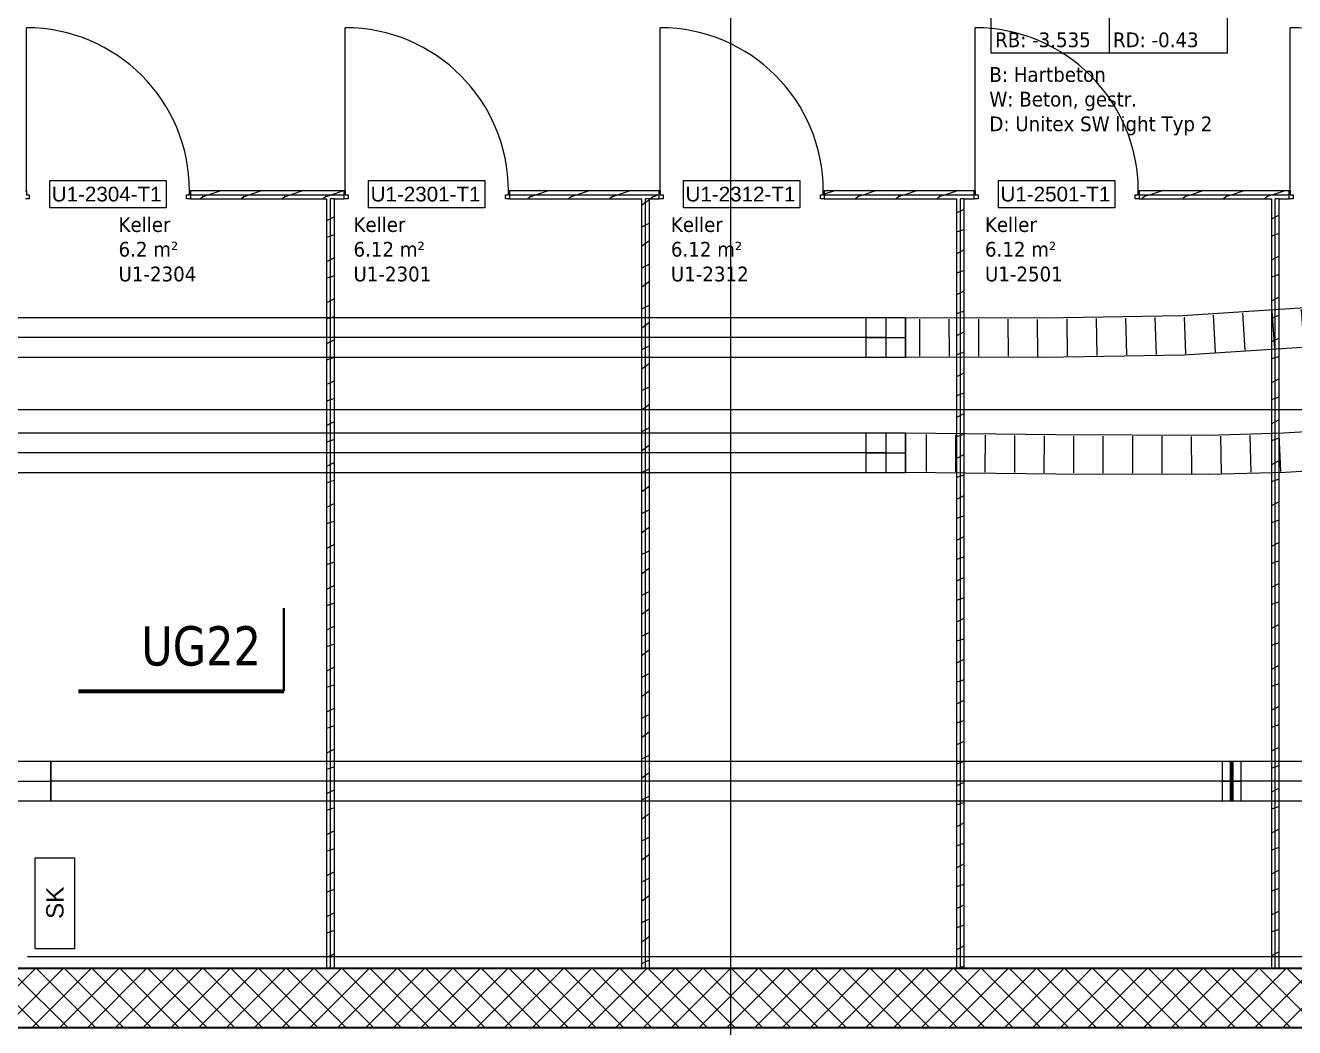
# Model space of a CAD drawing. Extents: x -1907 to 937, y -179 to 966.
# Drawn here: x -187.1 to -57.9, y 218.7 to 320.6 of the extents above; entities that cross this region are included whole.
import ezdxf
from ezdxf.lldxf.tags import DXFTag

# ---------------------------------------------------------------- set-up
doc = ezdxf.new("R2010")
doc.units = 0
doc.layers.get('0').update_dxf_attribs({"lineweight": 13})
for name, color, linetype, lineweight in [('A-AREA-____-IDEN', 7, 'Continuous', 5), ('A-DOOR-____-IDEN', 7, 'Continuous', 5), ('A-DOOR-FRAM-MCUT', 7, 'Continuous', 9), ('A-DOOR-OPNG-OTLN', 7, 'Continuous', 9), ('A-FLOR-____-OVHD', 7, 'Strichpunkt - Fein', 9), ('A-WALL-____-MCUT', 7, 'Continuous', 35), ('A-WALL-____-PATT', 7, 'Continuous', 35), ('A-WALL-FNSH-MCUT', 7, 'Continuous', 35), ('S-GRID-____-OTLN', 7, 'Continuous', 5)]:
    doc.layers.add(name, color=color, linetype=linetype, lineweight=lineweight)
for name, color, linetype, lineweight, true_color in [('EL01_WAN_Röhre Boden', 7, 'Continuous', 13, 0xff6666), ('EL01_WAN_Schlaufkasten', 1, 'Continuous', 13, 0xff0000), ('G-____-____-SYMB', 7, 'Strichpunkt - Weit', 5, 0x008080)]:
    doc.layers.add(name, color=color, linetype=linetype, lineweight=lineweight, true_color=true_color)
doc.styles.get("Standard").update_dxf_attribs({"font": 'arial.ttf'})
tags = doc.linetypes.add('_Rasterlinie_', pattern=[0.375, 0.2, -0.05, 0.075, -0.05]).pattern_tags.tags
tags[10:11] = [DXFTag(74, 4), DXFTag(75, 0), DXFTag(340, '0'), DXFTag(46, 1.0), DXFTag(50, 0.0), DXFTag(44, 0.0), DXFTag(45, 0.0)]
tags[8:9] = [DXFTag(74, 4), DXFTag(75, 0), DXFTag(340, '0'), DXFTag(46, 1.0), DXFTag(50, 0.0), DXFTag(44, 0.0), DXFTag(45, 0.0)]
tags[6:7] = [DXFTag(74, 4), DXFTag(75, 0), DXFTag(340, '0'), DXFTag(46, 1.0), DXFTag(50, 0.0), DXFTag(44, 0.0), DXFTag(45, 0.0)]
tags[4:5] = [DXFTag(74, 4), DXFTag(75, 0), DXFTag(340, '0'), DXFTag(46, 1.0), DXFTag(50, 0.0), DXFTag(44, 0.0), DXFTag(45, 0.0)]
tags = doc.linetypes.add('_Schnittlinie_', pattern=[0.3, 0.15, -0.05, 0.05, -0.05]).pattern_tags.tags
tags[10:11] = [DXFTag(74, 4), DXFTag(75, 0), DXFTag(340, '0'), DXFTag(46, 1.0), DXFTag(50, 0.0), DXFTag(44, 0.0), DXFTag(45, 0.0)]
tags[8:9] = [DXFTag(74, 4), DXFTag(75, 0), DXFTag(340, '0'), DXFTag(46, 1.0), DXFTag(50, 0.0), DXFTag(44, 0.0), DXFTag(45, 0.0)]
tags[6:7] = [DXFTag(74, 4), DXFTag(75, 0), DXFTag(340, '0'), DXFTag(46, 1.0), DXFTag(50, 0.0), DXFTag(44, 0.0), DXFTag(45, 0.0)]
tags[4:5] = [DXFTag(74, 4), DXFTag(75, 0), DXFTag(340, '0'), DXFTag(46, 1.0), DXFTag(50, 0.0), DXFTag(44, 0.0), DXFTag(45, 0.0)]
tags = doc.linetypes.add('ACAD_ISO03W100', pattern=[30, 12, -18]).pattern_tags.tags
tags[6:7] = [DXFTag(74, 4), DXFTag(75, 0), DXFTag(340, '0'), DXFTag(46, 0.0), DXFTag(50, 0.0), DXFTag(44, 0.0), DXFTag(45, 0.0)]
tags[4:5] = [DXFTag(74, 4), DXFTag(75, 0), DXFTag(340, '0'), DXFTag(46, 0.0), DXFTag(50, 0.0), DXFTag(44, 0.0), DXFTag(45, 0.0)]
tags = doc.linetypes.add('Strichpunkt - Fein', pattern=[0.2, 0.1, -0.05, 0, -0.05]).pattern_tags.tags
tags[10:11] = [DXFTag(74, 4), DXFTag(75, 0), DXFTag(340, '0'), DXFTag(46, 1.0), DXFTag(50, 0.0), DXFTag(44, 0.0), DXFTag(45, 0.0)]
tags[8:9] = [DXFTag(74, 4), DXFTag(75, 0), DXFTag(340, '0'), DXFTag(46, 1.0), DXFTag(50, 0.0), DXFTag(44, 0.0), DXFTag(45, 0.0)]
tags[6:7] = [DXFTag(74, 4), DXFTag(75, 0), DXFTag(340, '0'), DXFTag(46, 1.0), DXFTag(50, 0.0), DXFTag(44, 0.0), DXFTag(45, 0.0)]
tags[4:5] = [DXFTag(74, 4), DXFTag(75, 0), DXFTag(340, '0'), DXFTag(46, 1.0), DXFTag(50, 0.0), DXFTag(44, 0.0), DXFTag(45, 0.0)]
tags = doc.linetypes.add('Strichpunkt - Weit', pattern=[0.5, 0.2, -0.15, 0, -0.15]).pattern_tags.tags
tags[10:11] = [DXFTag(74, 4), DXFTag(75, 0), DXFTag(340, '0'), DXFTag(46, 1.0), DXFTag(50, 0.0), DXFTag(44, 0.0), DXFTag(45, 0.0)]
tags[8:9] = [DXFTag(74, 4), DXFTag(75, 0), DXFTag(340, '0'), DXFTag(46, 1.0), DXFTag(50, 0.0), DXFTag(44, 0.0), DXFTag(45, 0.0)]
tags[6:7] = [DXFTag(74, 4), DXFTag(75, 0), DXFTag(340, '0'), DXFTag(46, 1.0), DXFTag(50, 0.0), DXFTag(44, 0.0), DXFTag(45, 0.0)]
tags[4:5] = [DXFTag(74, 4), DXFTag(75, 0), DXFTag(340, '0'), DXFTag(46, 1.0), DXFTag(50, 0.0), DXFTag(44, 0.0), DXFTag(45, 0.0)]
tags = doc.linetypes.add('STRICHPUNKT2', pattern=[12.7, 6.35, -3.175, 0, -3.175]).pattern_tags.tags
tags[10:11] = [DXFTag(74, 4), DXFTag(75, 0), DXFTag(340, '0'), DXFTag(46, 0.0), DXFTag(50, 0.0), DXFTag(44, 0.0), DXFTag(45, 0.0)]
tags[8:9] = [DXFTag(74, 4), DXFTag(75, 0), DXFTag(340, '0'), DXFTag(46, 0.0), DXFTag(50, 0.0), DXFTag(44, 0.0), DXFTag(45, 0.0)]
tags[6:7] = [DXFTag(74, 4), DXFTag(75, 0), DXFTag(340, '0'), DXFTag(46, 0.0), DXFTag(50, 0.0), DXFTag(44, 0.0), DXFTag(45, 0.0)]
tags[4:5] = [DXFTag(74, 4), DXFTag(75, 0), DXFTag(340, '0'), DXFTag(46, 0.0), DXFTag(50, 0.0), DXFTag(44, 0.0), DXFTag(45, 0.0)]

# ---------------------------------------------------------------- blocks, each defined once
blk = doc.blocks.new('Referenz-A0UJ2810XE', base_point=(-1920.13, -159.41))
at = {"layer": 'A-AREA-____-IDEN', "color": 0, "linetype": 'Continuous', "ltscale": 0.13}
for p, q in [((-88.77, 317.82), (-88.77, 323.94)), ((-76.77, 323.94), (-76.77, 317.82)), ((-64.77, 323.94), (-64.77, 317.82)), ((-64.77, 317.82), (-88.77, 317.82))]:
    blk.add_line(p, q, dxfattribs=at)
at = {"layer": 'A-DOOR-____-IDEN', "color": 0, "linetype": 'Continuous', "ltscale": 0.13}
for p, q in [((-184.58, 304.84), (-172.74, 304.84)), ((-184.58, 302.06), (-184.58, 304.84)), ((-172.74, 304.84), (-172.74, 302.06)), ((-152.13, 304.84), (-140.29, 304.84)), ((-152.13, 302.06), (-152.13, 304.84)), ((-140.29, 304.84), (-140.29, 302.06)), ((-120.08, 304.84), (-108.24, 304.84)), ((-120.08, 302.06), (-120.08, 304.84)), ((-108.24, 304.84), (-108.24, 302.06)), ((-88.03, 304.84), (-76.19, 304.84)), ((-88.03, 302.06), (-88.03, 304.84)), ((-76.19, 304.84), (-76.19, 302.06)), ((-172.74, 302.06), (-184.58, 302.06)), ((-140.29, 302.06), (-152.13, 302.06)), ((-108.24, 302.06), (-120.08, 302.06)), ((-76.19, 302.06), (-88.03, 302.06))]:
    blk.add_line(p, q, dxfattribs=at)
at = {"layer": 'A-DOOR-FRAM-MCUT', "color": 0, "linetype": 'Continuous', "ltscale": 0.13}
for p, q in [((-187.06, 303.8), (-186.96, 303.8)), ((-186.96, 303.8), (-186.96, 303.4)), ((-170.36, 303.4), (-170.36, 303.8)), ((-170.36, 303.8), (-170.26, 303.8)), ((-154.61, 303.8), (-154.51, 303.8)), ((-154.51, 303.8), (-154.51, 303.4)), ((-137.91, 303.4), (-137.91, 303.8)), ((-137.91, 303.8), (-137.81, 303.8)), ((-122.56, 303.8), (-122.46, 303.8)), ((-122.46, 303.8), (-122.46, 303.4)), ((-105.86, 303.4), (-105.86, 303.8)), ((-105.86, 303.8), (-105.76, 303.8)), ((-90.51, 303.8), (-90.41, 303.8)), ((-90.41, 303.8), (-90.41, 303.4)), ((-73.81, 303.4), (-73.81, 303.8)), ((-73.81, 303.8), (-73.71, 303.8)), ((-58.46, 303.8), (-58.36, 303.8)), ((-58.36, 303.8), (-58.36, 303.4)), ((-186.66, 303), (-187.06, 303)), ((-186.96, 303.4), (-186.66, 303.4)), ((-186.66, 303.4), (-186.66, 303)), ((-170.66, 303.4), (-170.36, 303.4)), ((-170.66, 303), (-170.66, 303.4)), ((-170.26, 303), (-170.66, 303)), ((-154.21, 303), (-154.61, 303)), ((-154.51, 303.4), (-154.21, 303.4)), ((-154.21, 303.4), (-154.21, 303)), ((-138.21, 303.4), (-137.91, 303.4)), ((-138.21, 303), (-138.21, 303.4)), ((-137.81, 303), (-138.21, 303)), ((-122.16, 303), (-122.56, 303)), ((-122.46, 303.4), (-122.16, 303.4)), ((-122.16, 303.4), (-122.16, 303)), ((-106.16, 303.4), (-105.86, 303.4)), ((-106.16, 303), (-106.16, 303.4)), ((-105.76, 303), (-106.16, 303)), ((-90.11, 303), (-90.51, 303)), ((-90.41, 303.4), (-90.11, 303.4)), ((-90.11, 303.4), (-90.11, 303)), ((-74.11, 303.4), (-73.81, 303.4)), ((-74.11, 303), (-74.11, 303.4)), ((-73.71, 303), (-74.11, 303)), ((-58.06, 303), (-58.46, 303)), ((-58.36, 303.4), (-58.06, 303.4)), ((-58.06, 303.4), (-58.06, 303))]:
    blk.add_line(p, q, dxfattribs=at)
at = {"layer": 'A-DOOR-OPNG-OTLN', "color": 0, "linetype": 'Continuous', "ltscale": 0.13}
for p, q in [((-186.96, 303.8), (-186.96, 320.4)), ((-154.51, 303.8), (-154.51, 320.4)), ((-122.46, 303.8), (-122.46, 320.4)), ((-90.41, 303.8), (-90.41, 320.4)), ((-58.36, 303.8), (-58.36, 320.4))]:
    blk.add_line(p, q, dxfattribs=at)
for centre in [(-186.96, 303.8), (-154.51, 303.8), (-122.46, 303.8), (-90.41, 303.8), (-58.36, 303.8)]:
    blk.add_ellipse(centre, major_axis=(16.6, 0), ratio=1, start_param=0, end_param=1.570796, dxfattribs=at)
at = {"layer": 'A-FLOR-____-OVHD', "color": 0, "linetype": 'Strichpunkt - Fein', "ltscale": 0.13}
for p, q in [((30.44, 225.85), (-186.86, 225.85)), ((-33.56, 224.65), (-797.46, 224.65))]:
    blk.add_line(p, q, dxfattribs=at)
at = {"layer": 'A-WALL-____-MCUT', "color": 0, "linetype": 'Continuous', "lineweight": 9, "ltscale": 0.13}
for p, q in [((-170.26, 303.4), (-154.61, 303.4)), ((-156.01, 224.65), (-156.01, 303)), ((-155.61, 303), (-156.01, 303)), ((-137.81, 303.4), (-122.56, 303.4)), ((-123.96, 224.65), (-123.96, 303)), ((-123.56, 303), (-123.96, 303)), ((-105.76, 303.4), (-90.51, 303.4)), ((-91.91, 224.65), (-91.91, 303)), ((-91.51, 303), (-91.91, 303)), ((-73.71, 303.4), (-58.46, 303.4)), ((-59.86, 224.65), (-59.86, 303)), ((-59.46, 303), (-59.86, 303))]:
    blk.add_line(p, q, dxfattribs=at)
at = {"layer": 'A-WALL-____-MCUT', "color": 0, "linetype": 'Continuous', "ltscale": 0.35}
for p, q in [((-91.91, 224.65), (-188.06, 224.65)), ((68.34, 224.65), (-91.91, 224.65)), ((-307.66, 218.65), (68.34, 218.65))]:
    blk.add_line(p, q, dxfattribs=at)
at = {"layer": 'A-WALL-____-PATT', "color": 0, "linetype": 'Continuous', "lineweight": 9, "ltscale": 0.13}
for p, q in [((-167.18, 303.8), (-168.38, 303.4)), ((-163.02, 303.8), (-164.22, 303.4)), ((-158.85, 303.8), (-160.05, 303.4)), ((-154.69, 303.8), (-155.89, 303.4)), ((-133.86, 303.8), (-135.06, 303.4)), ((-129.7, 303.8), (-130.9, 303.4)), ((-125.53, 303.8), (-126.73, 303.4)), ((-104.71, 303.8), (-105.76, 303.45)), ((-100.54, 303.8), (-101.74, 303.4)), ((-96.38, 303.8), (-97.58, 303.4)), ((-92.22, 303.8), (-93.42, 303.4)), ((-71.39, 303.8), (-72.59, 303.4)), ((-67.23, 303.8), (-68.43, 303.4)), ((-63.06, 303.8), (-64.26, 303.4)), ((-58.9, 303.8), (-60.1, 303.4)), ((-168.97, 303.21), (-169.24, 303)), ((-168.38, 303.4), (-168.97, 303.2)), ((-164.8, 303.21), (-165.08, 303)), ((-164.22, 303.4), (-164.8, 303.2)), ((-160.64, 303.21), (-160.91, 303)), ((-160.05, 303.4), (-160.64, 303.2)), ((-156.47, 303.21), (-156.75, 303)), ((-155.89, 303.4), (-156.47, 303.2)), ((-135.64, 303.21), (-135.92, 303)), ((-135.06, 303.4), (-135.65, 303.2)), ((-131.48, 303.21), (-131.76, 303)), ((-130.9, 303.4), (-131.48, 303.2)), ((-127.31, 303.21), (-127.59, 303)), ((-126.73, 303.4), (-127.32, 303.2)), ((-123.96, 302.6), (-124.36, 302.3)), ((-123.56, 302.9), (-123.96, 302.6)), ((-123.15, 303.21), (-123.43, 303)), ((-122.57, 303.4), (-123.15, 303.2)), ((-122.56, 303.4), (-122.57, 303.4)), ((-102.32, 303.21), (-102.6, 303)), ((-101.74, 303.4), (-102.33, 303.21)), ((-98.16, 303.21), (-98.44, 303)), ((-97.58, 303.4), (-98.16, 303.21)), ((-93.99, 303.21), (-94.27, 303)), ((-93.42, 303.4), (-94, 303.21)), ((-73.16, 303.21), (-73.45, 303)), ((-72.59, 303.4), (-73.17, 303.21)), ((-69, 303.21), (-69.28, 303)), ((-68.43, 303.4), (-69.01, 303.21)), ((-64.83, 303.21), (-65.12, 303)), ((-64.26, 303.4), (-64.84, 303.21)), ((-60.67, 303.21), (-60.95, 303)), ((-60.1, 303.4), (-60.68, 303.21)), ((-155.61, 301.14), (-156.01, 300.94)), ((-91.91, 301.75), (-92.31, 301.55)), ((-91.51, 301.95), (-91.91, 301.75)), ((-59.86, 301.12), (-60.26, 300.92)), ((-59.46, 301.32), (-59.86, 301.12)), ((-156.01, 300.94), (-156.41, 300.74)), ((-123.96, 300.3), (-124.36, 300.1)), ((-123.56, 300.5), (-123.96, 300.3)), ((-91.91, 299.74), (-92.31, 299.6)), ((-91.51, 299.87), (-91.91, 299.74)), ((-156.01, 299.19), (-156.41, 299.06)), ((-155.61, 299.33), (-156.01, 299.19)), ((-123.96, 298.43), (-124.36, 298.13)), ((-123.56, 298.73), (-123.96, 298.43)), ((-59.86, 299.31), (-60.26, 299.18)), ((-59.46, 299.45), (-59.86, 299.31)), ((-91.91, 297.59), (-92.31, 297.39)), ((-91.51, 297.79), (-91.91, 297.59)), ((-59.46, 297.15), (-59.86, 296.95)), ((-156.01, 296.77), (-156.41, 296.57)), ((-155.61, 296.97), (-156.01, 296.77)), ((-123.96, 296.14), (-124.36, 295.94)), ((-123.56, 296.34), (-123.96, 296.14)), ((-59.86, 296.95), (-60.26, 296.75)), ((-156.01, 295.03), (-156.41, 294.9)), ((-155.61, 295.16), (-156.01, 295.03)), ((-123.56, 294.57), (-123.96, 294.27)), ((-91.91, 295.57), (-92.31, 295.44)), ((-91.51, 295.71), (-91.91, 295.57)), ((-59.86, 295.15), (-60.26, 295.02)), ((-59.46, 295.28), (-59.86, 295.15)), ((-123.96, 294.27), (-124.36, 293.97)), ((-91.91, 293.42), (-92.31, 293.22)), ((-91.51, 293.62), (-91.91, 293.42)), ((-156.01, 292.61), (-156.41, 292.41)), ((-155.61, 292.81), (-156.01, 292.61)), ((-123.96, 291.97), (-124.36, 291.77)), ((-123.56, 292.17), (-123.96, 291.97)), ((-59.86, 292.79), (-60.26, 292.59)), ((-59.46, 292.99), (-59.86, 292.79)), ((-156.01, 290.86), (-156.41, 290.73)), ((-155.61, 291), (-156.01, 290.86)), ((-91.91, 291.41), (-92.31, 291.27)), ((-91.51, 291.54), (-91.91, 291.41)), ((-59.86, 290.98), (-60.26, 290.85)), ((-59.46, 291.12), (-59.86, 290.98)), ((-123.96, 290.1), (-124.36, 289.8)), ((-123.56, 290.4), (-123.96, 290.1)), ((-91.51, 289.46), (-91.91, 289.26)), ((-156.01, 288.44), (-156.41, 288.24)), ((-155.61, 288.64), (-156.01, 288.44)), ((-91.91, 289.26), (-92.31, 289.06)), ((-59.86, 288.62), (-60.26, 288.42)), ((-59.46, 288.82), (-59.86, 288.62)), ((-155.61, 286.83), (-156.01, 286.7)), ((-123.96, 287.81), (-124.36, 287.61)), ((-123.56, 288.01), (-123.96, 287.81)), ((-91.91, 287.24), (-92.31, 287.11)), ((-91.51, 287.38), (-91.91, 287.24)), ((-59.86, 286.82), (-60.26, 286.69)), ((-59.46, 286.95), (-59.86, 286.82)), ((-156.01, 286.7), (-156.41, 286.57)), ((-123.96, 285.94), (-124.36, 285.64)), ((-123.56, 286.24), (-123.96, 285.94)), ((-156.01, 284.28), (-156.41, 284.08)), ((-155.61, 284.48), (-156.01, 284.28)), ((-91.91, 285.09), (-92.31, 284.89)), ((-91.51, 285.29), (-91.91, 285.09)), ((-59.86, 284.46), (-60.26, 284.26)), ((-59.46, 284.66), (-59.86, 284.46)), ((-123.96, 283.64), (-124.36, 283.44)), ((-123.56, 283.84), (-123.96, 283.64)), ((-91.91, 283.08), (-92.31, 282.94)), ((-91.51, 283.21), (-91.91, 283.08)), ((-156.01, 282.53), (-156.41, 282.4)), ((-155.61, 282.67), (-156.01, 282.53)), ((-123.96, 281.77), (-124.36, 281.47)), ((-123.56, 282.07), (-123.96, 281.77)), ((-59.86, 282.66), (-60.26, 282.52)), ((-59.46, 282.79), (-59.86, 282.66)), ((-155.61, 280.31), (-156.01, 280.11)), ((-91.91, 280.93), (-92.31, 280.73)), ((-91.51, 281.13), (-91.91, 280.93)), ((-59.86, 280.29), (-60.26, 280.09)), ((-59.46, 280.49), (-59.86, 280.29)), ((-156.01, 280.11), (-156.41, 279.91)), ((-123.96, 279.48), (-124.36, 279.28)), ((-123.56, 279.68), (-123.96, 279.48)), ((-91.51, 279.05), (-91.91, 278.91)), ((-156.01, 278.37), (-156.41, 278.24)), ((-155.61, 278.5), (-156.01, 278.37)), ((-123.56, 277.91), (-123.96, 277.61)), ((-91.91, 278.91), (-92.31, 278.78)), ((-59.86, 278.49), (-60.26, 278.36)), ((-59.46, 278.62), (-59.86, 278.49)), ((-123.96, 277.61), (-124.36, 277.31)), ((-91.91, 276.76), (-92.31, 276.56)), ((-91.51, 276.96), (-91.91, 276.76)), ((-156.01, 275.95), (-156.41, 275.75)), ((-155.61, 276.15), (-156.01, 275.95)), ((-123.96, 275.31), (-124.36, 275.11)), ((-123.56, 275.51), (-123.96, 275.31)), ((-59.86, 276.13), (-60.26, 275.93)), ((-59.46, 276.33), (-59.86, 276.13)), ((-156.01, 274.21), (-156.41, 274.07)), ((-155.61, 274.34), (-156.01, 274.21)), ((-91.91, 274.75), (-92.31, 274.62)), ((-91.51, 274.88), (-91.91, 274.75)), ((-59.86, 274.33), (-60.26, 274.19)), ((-59.46, 274.46), (-59.86, 274.33)), ((-123.96, 273.44), (-124.36, 273.14)), ((-123.56, 273.74), (-123.96, 273.44)), ((-91.91, 272.6), (-92.31, 272.4)), ((-91.51, 272.8), (-91.91, 272.6)), ((-156.01, 271.78), (-156.41, 271.58)), ((-155.61, 271.98), (-156.01, 271.78)), ((-123.56, 271.35), (-123.96, 271.15)), ((-59.86, 271.96), (-60.26, 271.76)), ((-59.46, 272.16), (-59.86, 271.96)), ((-156.01, 270.04), (-156.41, 269.91)), ((-155.61, 270.17), (-156.01, 270.04)), ((-123.96, 271.15), (-124.36, 270.95)), ((-91.91, 270.58), (-92.31, 270.45)), ((-91.51, 270.72), (-91.91, 270.58)), ((-59.86, 270.16), (-60.26, 270.03)), ((-59.46, 270.29), (-59.86, 270.16)), ((-123.96, 269.28), (-124.36, 268.98)), ((-123.56, 269.58), (-123.96, 269.28)), ((-156.01, 267.62), (-156.41, 267.42)), ((-155.61, 267.82), (-156.01, 267.62)), ((-91.91, 268.43), (-92.31, 268.23)), ((-91.51, 268.63), (-91.91, 268.43)), ((-59.86, 267.8), (-60.26, 267.6)), ((-59.46, 268), (-59.86, 267.8)), ((-123.96, 266.98), (-124.36, 266.78)), ((-123.56, 267.18), (-123.96, 266.98)), ((-91.91, 266.42), (-92.31, 266.29)), ((-91.51, 266.55), (-91.91, 266.42)), ((-59.46, 266.13), (-59.86, 266)), ((-156.01, 265.88), (-156.41, 265.74)), ((-155.61, 266.01), (-156.01, 265.88)), ((-123.96, 265.11), (-124.36, 264.81)), ((-123.56, 265.41), (-123.96, 265.11)), ((-59.86, 266), (-60.26, 265.86)), ((-155.61, 263.65), (-156.01, 263.45)), ((-91.91, 264.27), (-92.31, 264.07)), ((-91.51, 264.47), (-91.91, 264.27)), ((-59.86, 263.63), (-60.26, 263.43)), ((-59.46, 263.83), (-59.86, 263.63)), ((-156.01, 263.45), (-156.41, 263.25)), ((-123.96, 262.82), (-124.36, 262.62)), ((-123.56, 263.02), (-123.96, 262.82)), ((-91.91, 262.25), (-92.31, 262.12)), ((-91.51, 262.39), (-91.91, 262.25)), ((-156.01, 261.71), (-156.41, 261.58)), ((-155.61, 261.84), (-156.01, 261.71)), ((-123.96, 260.95), (-124.36, 260.65)), ((-123.56, 261.25), (-123.96, 260.95)), ((-59.86, 261.83), (-60.26, 261.7)), ((-59.46, 261.96), (-59.86, 261.83)), ((-91.91, 260.1), (-92.31, 259.9)), ((-91.51, 260.3), (-91.91, 260.1)), ((-59.46, 259.67), (-59.86, 259.47)), ((-156.01, 259.29), (-156.41, 259.09)), ((-155.61, 259.49), (-156.01, 259.29)), ((-123.96, 258.65), (-124.36, 258.45)), ((-123.56, 258.85), (-123.96, 258.65)), ((-59.86, 259.47), (-60.26, 259.27)), ((-156.01, 257.55), (-156.41, 257.41)), ((-155.61, 257.68), (-156.01, 257.55)), ((-123.56, 257.08), (-123.96, 256.78)), ((-91.91, 258.09), (-92.31, 257.96)), ((-91.51, 258.22), (-91.91, 258.09)), ((-59.86, 257.67), (-60.26, 257.53)), ((-59.46, 257.8), (-59.86, 257.67)), ((-123.96, 256.78), (-124.36, 256.48)), ((-91.91, 255.94), (-92.31, 255.74)), ((-91.51, 256.14), (-91.91, 255.94)), ((-156.01, 255.12), (-156.41, 254.92)), ((-155.61, 255.32), (-156.01, 255.12)), ((-123.96, 254.49), (-124.36, 254.29)), ((-123.56, 254.69), (-123.96, 254.49)), ((-59.86, 255.3), (-60.26, 255.1)), ((-59.46, 255.5), (-59.86, 255.3)), ((-156.01, 253.38), (-156.41, 253.25)), ((-155.61, 253.51), (-156.01, 253.38)), ((-91.91, 253.92), (-92.31, 253.79)), ((-91.51, 254.06), (-91.91, 253.92)), ((-59.86, 253.5), (-60.26, 253.37)), ((-59.46, 253.64), (-59.86, 253.5)), ((-123.96, 252.62), (-124.36, 252.32)), ((-123.56, 252.92), (-123.96, 252.62)), ((-91.51, 251.97), (-91.91, 251.77)), ((-156.01, 250.96), (-156.41, 250.76)), ((-155.61, 251.16), (-156.01, 250.96)), ((-91.91, 251.77), (-92.31, 251.57)), ((-59.86, 251.14), (-60.26, 250.94)), ((-59.46, 251.34), (-59.86, 251.14)), ((-155.61, 249.35), (-156.01, 249.22)), ((-123.96, 250.32), (-124.36, 250.12)), ((-123.56, 250.52), (-123.96, 250.32)), ((-91.91, 249.76), (-92.31, 249.63)), ((-91.51, 249.89), (-91.91, 249.76)), ((-59.86, 249.34), (-60.26, 249.2)), ((-59.46, 249.47), (-59.86, 249.34)), ((-156.01, 249.22), (-156.41, 249.08)), ((-123.96, 248.45), (-124.36, 248.15)), ((-123.56, 248.75), (-123.96, 248.45)), ((-156.01, 246.79), (-156.41, 246.59)), ((-155.61, 246.99), (-156.01, 246.79)), ((-91.91, 247.61), (-92.31, 247.41)), ((-91.51, 247.81), (-91.91, 247.61)), ((-59.86, 246.97), (-60.26, 246.77)), ((-59.46, 247.17), (-59.86, 246.97)), ((-123.96, 246.16), (-124.36, 245.96)), ((-123.56, 246.36), (-123.96, 246.16)), ((-91.91, 245.6), (-92.31, 245.46)), ((-91.51, 245.73), (-91.91, 245.6)), ((-156.01, 245.05), (-156.41, 244.92)), ((-155.61, 245.19), (-156.01, 245.05)), ((-123.96, 244.29), (-124.36, 243.99)), ((-123.56, 244.59), (-123.96, 244.29)), ((-59.86, 245.17), (-60.26, 245.04)), ((-59.46, 245.31), (-59.86, 245.17)), ((-91.91, 243.44), (-92.31, 243.24)), ((-91.51, 243.64), (-91.91, 243.44)), ((-59.46, 243.01), (-59.86, 242.81)), ((-156.01, 242.63), (-156.41, 242.43)), ((-155.61, 242.83), (-156.01, 242.63)), ((-123.96, 241.99), (-124.36, 241.79)), ((-123.56, 242.19), (-123.96, 241.99)), ((-91.51, 241.56), (-91.91, 241.43)), ((-59.86, 242.81), (-60.26, 242.61)), ((-156.01, 240.89), (-156.41, 240.75)), ((-155.61, 241.02), (-156.01, 240.89)), ((-123.56, 240.42), (-123.96, 240.12)), ((-91.91, 241.43), (-92.31, 241.3)), ((-59.86, 241.01), (-60.26, 240.87)), ((-59.46, 241.14), (-59.86, 241.01)), ((-123.96, 240.12), (-124.36, 239.82)), ((-91.91, 239.28), (-92.31, 239.08)), ((-91.51, 239.48), (-91.91, 239.28)), ((-156.01, 238.46), (-156.41, 238.26)), ((-155.61, 238.66), (-156.01, 238.46)), ((-123.96, 237.83), (-124.36, 237.63)), ((-123.56, 238.03), (-123.96, 237.83)), ((-59.86, 238.64), (-60.26, 238.44)), ((-59.46, 238.84), (-59.86, 238.64)), ((-156.01, 236.72), (-156.41, 236.59)), ((-155.61, 236.86), (-156.01, 236.72)), ((-91.91, 237.27), (-92.31, 237.13)), ((-91.51, 237.4), (-91.91, 237.27)), ((-59.86, 236.84), (-60.26, 236.71)), ((-59.46, 236.98), (-59.86, 236.84)), ((-123.96, 235.96), (-124.36, 235.66)), ((-123.56, 236.26), (-123.96, 235.96)), ((-91.91, 235.11), (-92.31, 234.91)), ((-91.51, 235.31), (-91.91, 235.11)), ((-156.01, 234.3), (-156.41, 234.1)), ((-155.61, 234.5), (-156.01, 234.3)), ((-123.56, 233.86), (-123.96, 233.66)), ((-59.86, 234.48), (-60.26, 234.28)), ((-59.46, 234.68), (-59.86, 234.48)), ((-156.01, 232.56), (-156.41, 232.42)), ((-155.61, 232.69), (-156.01, 232.56)), ((-123.96, 233.66), (-124.36, 233.46)), ((-91.91, 233.1), (-92.31, 232.97)), ((-91.51, 233.23), (-91.91, 233.1)), ((-59.86, 232.68), (-60.26, 232.55)), ((-59.46, 232.81), (-59.86, 232.68)), ((-123.96, 231.79), (-124.36, 231.49)), ((-123.56, 232.09), (-123.96, 231.79)), ((-156.01, 230.13), (-156.41, 229.93)), ((-155.61, 230.33), (-156.01, 230.13)), ((-91.91, 230.95), (-92.31, 230.75)), ((-91.51, 231.15), (-91.91, 230.95)), ((-59.86, 230.31), (-60.26, 230.11)), ((-59.46, 230.51), (-59.86, 230.31)), ((-123.96, 229.5), (-124.36, 229.3)), ((-123.56, 229.7), (-123.96, 229.5)), ((-91.91, 228.94), (-92.31, 228.8)), ((-91.51, 229.07), (-91.91, 228.94)), ((-59.46, 228.65), (-59.86, 228.51)), ((-156.01, 228.39), (-156.41, 228.26)), ((-155.61, 228.53), (-156.01, 228.39)), ((-123.96, 227.63), (-124.36, 227.33)), ((-123.56, 227.93), (-123.96, 227.63)), ((-59.86, 228.51), (-60.26, 228.38)), ((-155.61, 226.17), (-156.01, 225.97)), ((-91.91, 226.78), (-92.31, 226.58)), ((-91.51, 226.98), (-91.91, 226.78)), ((-59.86, 226.15), (-60.26, 225.95)), ((-59.46, 226.35), (-59.86, 226.15)), ((-156.01, 225.97), (-156.41, 225.77)), ((-123.96, 225.33), (-124.36, 225.13)), ((-123.56, 225.53), (-123.96, 225.33)), ((-91.91, 224.77), (-92.28, 224.65)), ((-91.51, 224.91), (-91.91, 224.77)), ((-188.06, 222.62), (-186.03, 224.65)), ((-188.06, 219.79), (-183.2, 224.65)), ((-182.75, 218.65), (-188.06, 223.96)), ((-186.38, 218.65), (-180.38, 224.65)), ((-179.92, 218.65), (-185.92, 224.65)), ((-183.55, 218.65), (-177.55, 224.65)), ((-177.09, 218.65), (-183.09, 224.65)), ((-180.72, 218.65), (-174.72, 224.65)), ((-174.26, 218.65), (-180.26, 224.65)), ((-177.89, 218.65), (-171.89, 224.65)), ((-171.43, 218.65), (-177.43, 224.65)), ((-175.06, 218.65), (-169.06, 224.65)), ((-168.61, 218.65), (-174.61, 224.65)), ((-172.23, 218.65), (-166.23, 224.65)), ((-165.78, 218.65), (-171.78, 224.65)), ((-169.41, 218.65), (-163.41, 224.65)), ((-162.95, 218.65), (-168.95, 224.65)), ((-166.58, 218.65), (-160.58, 224.65)), ((-160.12, 218.65), (-166.12, 224.65)), ((-163.75, 218.65), (-157.75, 224.65)), ((-157.29, 218.65), (-163.29, 224.65)), ((-160.92, 218.65), (-154.92, 224.65)), ((-154.46, 218.65), (-160.46, 224.65)), ((-158.09, 218.65), (-152.09, 224.65)), ((-151.64, 218.65), (-157.64, 224.65)), ((-155.26, 218.65), (-149.26, 224.65)), ((-148.81, 218.65), (-154.81, 224.65)), ((-152.43, 218.65), (-146.43, 224.65)), ((-145.98, 218.65), (-151.98, 224.65)), ((-149.61, 218.65), (-143.61, 224.65)), ((-143.15, 218.65), (-149.15, 224.65)), ((-146.78, 218.65), (-140.78, 224.65)), ((-140.32, 218.65), (-146.32, 224.65)), ((-143.95, 218.65), (-137.95, 224.65)), ((-137.49, 218.65), (-143.49, 224.65)), ((-141.12, 218.65), (-135.12, 224.65)), ((-134.66, 218.65), (-140.66, 224.65)), ((-138.29, 218.65), (-132.29, 224.65)), ((-131.84, 218.65), (-137.84, 224.65)), ((-135.46, 218.65), (-129.46, 224.65)), ((-129.01, 218.65), (-135.01, 224.65)), ((-132.64, 218.65), (-126.64, 224.65)), ((-126.18, 218.65), (-132.18, 224.65)), ((-129.81, 218.65), (-123.81, 224.65)), ((-123.35, 218.65), (-129.35, 224.65)), ((-126.98, 218.65), (-120.98, 224.65)), ((-120.52, 218.65), (-126.52, 224.65)), ((-124.15, 218.65), (-118.15, 224.65)), ((-117.69, 218.65), (-123.69, 224.65)), ((-121.32, 218.65), (-115.32, 224.65)), ((-114.87, 218.65), (-120.87, 224.65)), ((-118.49, 218.65), (-112.49, 224.65)), ((-112.04, 218.65), (-118.04, 224.65)), ((-115.67, 218.65), (-109.67, 224.65)), ((-109.21, 218.65), (-115.21, 224.65)), ((-112.84, 218.65), (-106.84, 224.65)), ((-106.38, 218.65), (-112.38, 224.65)), ((-110.01, 218.65), (-104.01, 224.65)), ((-103.55, 218.65), (-109.55, 224.65)), ((-107.18, 218.65), (-101.18, 224.65)), ((-100.72, 218.65), (-106.72, 224.65)), ((-104.35, 218.65), (-98.35, 224.65)), ((-97.9, 218.65), (-103.9, 224.65)), ((-101.52, 218.65), (-95.52, 224.65)), ((-95.07, 218.65), (-101.07, 224.65)), ((-98.69, 218.65), (-92.69, 224.65)), ((-92.24, 218.65), (-98.24, 224.65)), ((-95.87, 218.65), (-89.87, 224.65)), ((-89.41, 218.65), (-95.41, 224.65)), ((-93.04, 218.65), (-87.04, 224.65)), ((-86.58, 218.65), (-92.58, 224.65)), ((-90.21, 218.65), (-84.21, 224.65)), ((-83.75, 218.65), (-89.75, 224.65)), ((-87.38, 218.65), (-81.38, 224.65)), ((-80.92, 218.65), (-86.92, 224.65)), ((-84.55, 218.65), (-78.55, 224.65)), ((-78.1, 218.65), (-84.1, 224.65)), ((-81.72, 218.65), (-75.72, 224.65)), ((-75.27, 218.65), (-81.27, 224.65)), ((-78.9, 218.65), (-72.9, 224.65)), ((-72.44, 218.65), (-78.44, 224.65)), ((-76.07, 218.65), (-70.07, 224.65)), ((-69.61, 218.65), (-75.61, 224.65)), ((-73.24, 218.65), (-67.24, 224.65)), ((-66.78, 218.65), (-72.78, 224.65)), ((-70.41, 218.65), (-64.41, 224.65)), ((-63.95, 218.65), (-69.95, 224.65)), ((-67.58, 218.65), (-61.58, 224.65)), ((-61.13, 218.65), (-67.13, 224.65)), ((-64.75, 218.65), (-58.75, 224.65)), ((-58.3, 218.65), (-64.3, 224.65)), ((-61.93, 218.65), (-55.93, 224.65)), ((-55.47, 218.65), (-61.47, 224.65)), ((-59.1, 218.65), (-53.1, 224.65)), ((-52.64, 218.65), (-58.64, 224.65)), ((-185.58, 218.65), (-188.06, 221.14))]:
    blk.add_line(p, q, dxfattribs=at)
at = {"layer": 'A-WALL-FNSH-MCUT', "color": 0, "linetype": 'Continuous', "lineweight": 9, "ltscale": 0.13}
for p, q in [((-154.61, 303.8), (-170.26, 303.8)), ((-170.26, 303.8), (-170.26, 303)), ((-154.61, 303), (-154.61, 303.8)), ((-122.56, 303.8), (-137.81, 303.8)), ((-137.81, 303.8), (-137.81, 303)), ((-122.56, 303), (-122.56, 303.8)), ((-90.51, 303.8), (-105.76, 303.8)), ((-105.76, 303.8), (-105.76, 303)), ((-90.51, 303), (-90.51, 303.8)), ((-58.46, 303.8), (-73.71, 303.8)), ((-73.71, 303.8), (-73.71, 303)), ((-58.46, 303), (-58.46, 303.8)), ((-170.26, 303), (-156.41, 303)), ((-156.41, 303), (-156.41, 224.65)), ((-155.61, 224.65), (-155.61, 303)), ((-155.61, 303), (-154.61, 303)), ((-137.81, 303), (-124.36, 303)), ((-124.36, 303), (-124.36, 224.65)), ((-123.56, 224.65), (-123.56, 303)), ((-123.56, 303), (-122.56, 303)), ((-105.76, 303), (-92.31, 303)), ((-92.31, 303), (-92.31, 224.65)), ((-91.51, 224.65), (-91.51, 303)), ((-91.51, 303), (-90.51, 303)), ((-73.71, 303), (-60.26, 303)), ((-60.26, 303), (-60.26, 224.65)), ((-59.46, 224.65), (-59.46, 303)), ((-59.46, 303), (-58.46, 303))]:
    blk.add_line(p, q, dxfattribs=at)
at = {"layer": 'G-____-____-SYMB', "color": 0, "linetype": 'Continuous', "lineweight": 40, "ltscale": 0.4}
blk.add_line((-160.76, 261.32), (-160.76, 252.89), dxfattribs=at)
at = {"layer": 'G-____-____-SYMB', "color": 0, "linetype": '_Schnittlinie_', "lineweight": 70, "ltscale": 0.7}
blk.add_line((-181.66, 252.89), (-160.76, 252.89), dxfattribs=at)
at = {"layer": 'S-GRID-____-OTLN', "color": 0, "linetype": '_Rasterlinie_', "ltscale": 0.13}
for p, q in [((-115.26, 186.65), (-115.26, 950.47)), ((-944.26, 281.55), (300.93, 281.55)), ((-944.26, 218.65), (300.93, 218.65))]:
    blk.add_line(p, q, dxfattribs=at)
at = {"layer": 'A-AREA-____-IDEN', "color": 0, "linetype": 'Continuous', "ltscale": 0.13, "char_height": 1.5, "attachment_point": 1}
for s, insert in [('{\\W0.9;\\fVerdana;RB: -3.535}', (-88.38, 319.92)), ('{\\W0.9;\\fVerdana;RD: -0.43}', (-76.38, 319.92)), ('{\\W0.9;\\fVerdana;B: Hartbeton}', (-88.96, 316.39)), ('{\\W0.9;\\fVerdana;W: Beton, gestr.}', (-88.96, 313.88)), ('{\\W0.9;\\fVerdana;D: Unitex SW light Typ 2}', (-88.96, 311.37)), ('{\\W0.9;\\fVerdana;Keller}', (-177.58, 301.12)), ('{\\W0.9;\\fVerdana;Keller}', (-153.67, 301.12)), ('{\\W0.9;\\fVerdana;Keller}', (-121.37, 301.12)), ('{\\W0.9;\\fVerdana;Keller}', (-89.41, 301.12)), ('{\\W0.9;\\fVerdana;6.2 m²}', (-177.58, 298.61)), ('{\\W0.9;\\fVerdana;6.12 m²}', (-153.67, 298.61)), ('{\\W0.9;\\fVerdana;6.12 m²}', (-121.37, 298.61)), ('{\\W0.9;\\fVerdana;6.12 m²}', (-89.41, 298.61)), ('{\\W0.9;\\fVerdana;U1-2304}', (-177.58, 296.09)), ('{\\W0.9;\\fVerdana;U1-2301}', (-153.67, 296.09)), ('{\\W0.9;\\fVerdana;U1-2312}', (-121.37, 296.09)), ('{\\W0.9;\\fVerdana;U1-2501}', (-89.41, 296.09))]:
    blk.add_mtext(s, dxfattribs=dict(at, insert=insert))
at = {"layer": 'A-DOOR-____-IDEN', "color": 0, "linetype": 'Continuous', "ltscale": 0.13, "char_height": 1.5, "attachment_point": 1}
for s, insert in [('{\\fArial;U1-2304-T1}', (-184.38, 304.22)), ('{\\fArial;U1-2301-T1}', (-151.93, 304.22)), ('{\\fArial;U1-2312-T1}', (-119.88, 304.22)), ('{\\fArial;U1-2501-T1}', (-87.83, 304.22))]:
    blk.add_mtext(s, dxfattribs=dict(at, insert=insert))
at = {"layer": 'G-____-____-SYMB', "color": 0, "linetype": 'Continuous', "ltscale": 0.13, "insert": (-175.28, 259.5), "char_height": 4, "attachment_point": 1}
blk.add_mtext('{\\W0.8;\\fVerdana;UG22}', dxfattribs=at)
blk = doc.blocks.new('Steckverbinder-A0UJ281KXE', base_point=(-65.27, 241.73))
at = {"color": 0, "linetype": 'ByBlock', "lineweight": -2, "ltscale": 0.13}
for p, q in [((-63.37, 245.72), (-65.27, 245.72)), ((-65.27, 245.72), (-65.27, 244.56)), ((-64.32, 245.73), (-64.32, 241.73)), ((-63.37, 245.72), (-63.37, 244.56)), ((-65.27, 244.56), (-65.27, 242.91)), ((-63.37, 244.56), (-63.37, 242.91)), ((-65.27, 242.91), (-65.27, 241.74)), ((-63.37, 242.91), (-63.37, 241.74)), ((-65.27, 241.74), (-63.37, 241.74))]:
    blk.add_line(p, q, dxfattribs=at)
at = {"color": 0, "linetype": 'STRICHPUNKT2', "lineweight": 25, "ltscale": 0.25}
blk.add_line((-65.27, 243.73), (-63.37, 243.73), dxfattribs=at)
blk = doc.blocks.new('Wickelfalzrohr-A0UJ282OXE', base_point=(-64.17, 241.73))
at = {"color": 0, "linetype": 'ByBlock', "lineweight": -2, "ltscale": 0.13}
for p, q in [((55.83, 245.73), (-64.17, 245.73)), ((-64.17, 245.73), (-64.17, 244.56)), ((55.83, 245.73), (55.83, 244.56)), ((-64.17, 244.56), (-64.17, 242.9)), ((55.83, 244.56), (55.83, 242.9)), ((-64.17, 242.9), (-64.17, 241.73)), ((55.83, 242.9), (55.83, 241.73)), ((-64.17, 241.73), (55.83, 241.73))]:
    blk.add_line(p, q, dxfattribs=at)
at = {"color": 0, "linetype": 'STRICHPUNKT2', "lineweight": 25, "ltscale": 0.25}
blk.add_line((55.83, 243.73), (-64.17, 243.73), dxfattribs=at)
blk = doc.blocks.new('Wickelfalzrohr-A0UJ286EXE', base_point=(-219.5, 286.87))
at = {"color": 0, "linetype": 'ByBlock', "lineweight": -2, "ltscale": 0.13}
for p, q in [((-99.5, 290.87), (-219.5, 290.87)), ((-219.5, 290.87), (-219.5, 289.7)), ((-99.5, 290.87), (-99.5, 289.7)), ((-219.5, 289.7), (-219.5, 288.04)), ((-99.5, 289.7), (-99.5, 288.04)), ((-219.5, 288.04), (-219.5, 286.87)), ((-99.5, 288.04), (-99.5, 286.87)), ((-219.5, 286.87), (-99.5, 286.87))]:
    blk.add_line(p, q, dxfattribs=at)
at = {"color": 0, "linetype": 'STRICHPUNKT2', "lineweight": 25, "ltscale": 0.25}
blk.add_line((-99.5, 288.87), (-219.5, 288.87), dxfattribs=at)
blk = doc.blocks.new('Flexrohr-A0UJ288AXE', base_point=(-97.5, 286.84))
at = {"color": 0, "linetype": 'ByBlock', "lineweight": -2, "ltscale": 0.13}
for p, q in [((20.44, 323.1), (17.81, 322.34)), ((23.13, 323.66), (20.44, 323.1)), ((22.39, 323.39), (23.1, 319.69)), ((25.88, 324.02), (23.13, 323.66)), ((25.53, 323.85), (25.89, 320.11)), ((28.7, 324.14), (25.88, 324.02)), ((17.81, 322.34), (15.23, 321.42)), ((16.34, 321.69), (17.62, 318.15)), ((19.32, 322.65), (20.34, 319.03)), ((12.7, 320.35), (10.22, 319.15)), ((15.23, 321.42), (12.7, 320.35)), ((13.44, 320.53), (14.94, 317.08)), ((10.22, 319.15), (7.78, 317.85)), ((10.63, 319.22), (12.31, 315.85)), ((21.4, 319.21), (19.03, 318.53)), ((23.8, 319.72), (21.4, 319.21)), ((26.23, 320.03), (23.8, 319.72)), ((28.7, 320.14), (26.23, 320.03)), ((7.78, 317.85), (5.36, 316.46)), ((7.91, 317.78), (9.73, 314.49)), ((19.03, 318.53), (16.69, 317.69)), ((5.36, 316.46), (1.81, 314.26)), ((14.35, 316.7), (12.03, 315.58)), ((16.69, 317.69), (14.35, 316.7)), ((5.25, 316.25), (7.19, 313.03)), ((12.03, 315.58), (9.72, 314.35)), ((1.81, 314.26), (-1.71, 311.98)), ((2.67, 314.66), (4.67, 311.47)), ((9.72, 314.35), (7.42, 313.03)), ((0.12, 313.03), (2.16, 309.86)), ((7.42, 313.03), (3.95, 310.89)), ((-1.71, 311.98), (-8.68, 307.39)), ((-2.4, 311.38), (-0.34, 308.23)), ((3.95, 310.89), (0.48, 308.63)), ((-4.89, 309.74), (-2.86, 306.58)), ((-7.39, 308.1), (-5.38, 304.92)), ((0.48, 308.63), (-6.55, 304.01)), ((-8.68, 307.39), (-15.63, 303.21)), ((-9.89, 306.53), (-7.95, 303.31)), ((-12.41, 305.02), (-10.58, 301.73)), ((-6.55, 304.01), (-13.85, 299.63)), ((-15.63, 303.21), (-28.4, 297.59)), ((-14.92, 303.5), (-13.21, 300.15)), ((-20.29, 301.03), (-18.73, 297.61)), ((-17.58, 302.23), (-15.95, 298.84)), ((-23.01, 299.83), (-21.5, 296.39)), ((-13.85, 299.63), (-26.93, 293.87)), ((-25.72, 298.64), (-24.28, 295.17)), ((-28.4, 297.59), (-34.88, 295.6)), ((-28.44, 297.45), (-27.06, 293.95)), ((-31.22, 296.6), (-30.01, 293.04)), ((-34.88, 295.6), (-41.58, 294.02)), ((-36.85, 295.02), (-35.93, 291.37)), ((-34, 295.75), (-32.97, 292.13)), ((-41.58, 294.02), (-48.39, 292.84)), ((-45.51, 293.22), (-44.88, 289.51)), ((-42.6, 293.72), (-41.88, 290.03)), ((-39.72, 294.34), (-38.9, 290.67)), ((-26.93, 293.87), (-33.84, 291.74)), ((-55.26, 291.99), (-69.31, 291.07)), ((-48.39, 292.84), (-55.26, 291.99)), ((-54.28, 291.99), (-53.93, 288.25)), ((-51.35, 292.35), (-50.9, 288.62)), ((-48.43, 292.71), (-47.88, 288.99)), ((-97.5, 290.87), (-97.5, 286.87)), ((-83.44, 290.84), (-97.5, 290.87)), ((-96.07, 290.74), (-96.07, 286.98)), ((-93.07, 290.74), (-93.06, 286.98)), ((-90.07, 290.73), (-90.06, 286.97)), ((-87.08, 290.73), (-87.06, 286.97)), ((-84.08, 290.72), (-84.05, 286.96)), ((-69.31, 291.07), (-83.44, 290.84)), ((-81.09, 290.76), (-81.04, 287)), ((-78.1, 290.81), (-78.03, 287.05)), ((-75.12, 290.86), (-75.02, 287.1)), ((-72.13, 290.9), (-72, 287.15)), ((-69.15, 290.96), (-68.99, 287.2)), ((-66.17, 291.15), (-65.98, 287.4)), ((-63.19, 291.35), (-62.97, 287.6)), ((-60.22, 291.54), (-59.96, 287.79)), ((-57.24, 291.74), (-56.95, 287.99)), ((-33.84, 291.74), (-40.77, 290.11)), ((-40.77, 290.11), (-47.8, 288.88)), ((-47.8, 288.88), (-54.92, 288)), ((-83.42, 286.84), (-97.5, 286.87)), ((-69.15, 287.07), (-83.42, 286.84)), ((-54.92, 288), (-69.15, 287.07))]:
    blk.add_line(p, q, dxfattribs=at)
blk.add_ellipse((28.7, 322.14), major_axis=(0, -2), ratio=0.047662, dxfattribs=at)
blk = doc.blocks.new('Wickelfalzrohr-A0UJ2892XE', base_point=(-184.47, 241.73))
at = {"color": 0, "linetype": 'ByBlock', "lineweight": -2, "ltscale": 0.13}
for p, q in [((-64.47, 245.73), (-184.47, 245.73)), ((-184.47, 245.73), (-184.47, 244.56)), ((-64.47, 245.73), (-64.47, 244.56)), ((-184.47, 244.56), (-184.47, 242.9)), ((-64.47, 244.56), (-64.47, 242.9)), ((-184.47, 242.9), (-184.47, 241.73)), ((-64.47, 242.9), (-64.47, 241.73)), ((-184.47, 241.73), (-64.47, 241.73))]:
    blk.add_line(p, q, dxfattribs=at)
at = {"color": 0, "linetype": 'STRICHPUNKT2', "lineweight": 25, "ltscale": 0.25}
blk.add_line((-64.47, 243.73), (-184.47, 243.73), dxfattribs=at)
blk = doc.blocks.new('Wickelfalzrohr-A0UJ28DSXE', base_point=(-101.5, 286.87))
at = {"color": 0, "linetype": 'ByBlock', "lineweight": -2, "ltscale": 0.13}
for p, q in [((-97.5, 290.87), (-101.5, 290.87)), ((-101.5, 289.7), (-101.5, 290.87)), ((-97.5, 289.7), (-97.5, 290.87)), ((-101.5, 288.04), (-101.5, 289.7)), ((-97.5, 288.04), (-97.5, 289.7)), ((-101.5, 286.87), (-101.5, 288.04)), ((-97.5, 286.87), (-97.5, 288.04)), ((-101.5, 286.87), (-97.5, 286.87))]:
    blk.add_line(p, q, dxfattribs=at)
at = {"color": 0, "linetype": 'STRICHPUNKT2', "lineweight": 25, "ltscale": 0.25}
blk.add_line((-101.5, 288.87), (-97.5, 288.87), dxfattribs=at)
blk = doc.blocks.new('Schlaufkasten Decke (multi)-A0UJ28DUXE', base_point=(-186.06, 226.65))
at = {"color": 0, "linetype": 'ByBlock', "lineweight": -2, "ltscale": 0.13}
for p, q in [((-186.06, 235.93), (-182.06, 235.93)), ((-186.06, 226.65), (-186.06, 235.93)), ((-182.06, 235.93), (-182.06, 226.65)), ((-182.06, 226.65), (-186.06, 226.65))]:
    blk.add_line(p, q, dxfattribs=at)
at = {"color": 0, "linetype": 'ByBlock', "lineweight": -2, "ltscale": 0.13, "insert": (-184.94, 229.71), "char_height": 1.76, "attachment_point": 1, "rotation": 90}
blk.add_mtext('{\\fArial;SK}', dxfattribs=at)
blk = doc.blocks.new('Wickelfalzrohr-A0UJ28FCXE', base_point=(-219.5, 275.14))
at = {"color": 0, "linetype": 'ByBlock', "lineweight": -2, "ltscale": 0.13}
for p, q in [((-99.5, 279.14), (-219.5, 279.14)), ((-219.5, 279.14), (-219.5, 277.97)), ((-99.5, 279.14), (-99.5, 277.97)), ((-219.5, 277.97), (-219.5, 276.31)), ((-99.5, 277.97), (-99.5, 276.31)), ((-219.5, 276.31), (-219.5, 275.14)), ((-219.5, 275.14), (-99.5, 275.14)), ((-99.5, 276.31), (-99.5, 275.14))]:
    blk.add_line(p, q, dxfattribs=at)
at = {"color": 0, "linetype": 'STRICHPUNKT2', "lineweight": 25, "ltscale": 0.25}
blk.add_line((-99.5, 277.14), (-219.5, 277.14), dxfattribs=at)
blk = doc.blocks.new('Flexrohr-A0UJ28IYXE', base_point=(-97.5, 274.92))
at = {"color": 0, "linetype": 'ByBlock', "lineweight": -2, "ltscale": 0.13}
for p, q in [((23.78, 311.74), (21.46, 311.21)), ((26.17, 312.08), (23.78, 311.74)), ((25.41, 311.85), (25.86, 308.12)), ((28.62, 312.19), (26.17, 312.08)), ((19.2, 310.5), (16.99, 309.64)), ((19.18, 310.37), (20.44, 306.82)), ((21.46, 311.21), (19.2, 310.5)), ((22.25, 311.27), (23.13, 307.61)), ((16.99, 309.64), (14.84, 308.63)), ((16.26, 309.17), (17.82, 305.74)), ((12.74, 307.51), (10.67, 306.29)), ((14.84, 308.63), (12.74, 307.51)), ((13.46, 307.76), (15.25, 304.46)), ((24.51, 307.81), (22.5, 307.35)), ((26.54, 308.09), (24.51, 307.81)), ((28.62, 308.19), (26.54, 308.09)), ((10.67, 306.29), (8.64, 304.98)), ((10.78, 306.21), (12.75, 303.01)), ((20.53, 306.73), (18.57, 305.96)), ((22.5, 307.35), (20.53, 306.73)), ((8.64, 304.98), (5.66, 302.93)), ((16.63, 305.05), (14.7, 304.03)), ((18.57, 305.96), (16.63, 305.05)), ((8.19, 304.53), (10.3, 301.42)), ((14.7, 304.03), (12.77, 302.89)), ((5.66, 302.93), (2.72, 300.77)), ((5.69, 302.8), (7.87, 299.74)), ((12.77, 302.89), (10.87, 301.66)), ((3.25, 301.01), (5.48, 297.98)), ((10.87, 301.66), (7.99, 299.67)), ((2.72, 300.77), (-3.07, 296.44)), ((7.99, 299.67), (5.11, 297.56)), ((0.84, 299.22), (3.07, 296.19)), ((-1.55, 297.43), (0.66, 294.38)), ((5.11, 297.56), (-0.73, 293.19)), ((-3.07, 296.44), (-8.88, 292.41)), ((-3.95, 295.68), (-1.79, 292.61)), ((-6.38, 294), (-4.3, 290.87)), ((-8.88, 292.41), (-15.45, 288.7)), ((-8.8, 292.32), (-6.81, 289.13)), ((-0.73, 293.19), (-6.76, 289.02)), ((-11.35, 290.88), (-9.48, 287.62)), ((-13.9, 289.44), (-12.15, 286.11)), ((-15.45, 288.7), (-22.25, 285.74)), ((-16.51, 288.11), (-14.88, 284.72)), ((-6.76, 289.02), (-13.66, 285.13)), ((-19.19, 286.94), (-17.7, 283.49)), ((-22.25, 285.74), (-29.27, 283.42)), ((-21.87, 285.77), (-20.52, 282.27)), ((-24.65, 284.82), (-23.41, 281.27)), ((-13.66, 285.13), (-20.82, 282)), ((-29.27, 283.42), (-36.49, 281.68)), ((-30.25, 283.07), (-29.26, 279.44)), ((-27.44, 283.9), (-26.33, 280.31)), ((-36.49, 281.68), (-43.88, 280.44)), ((-35.97, 281.68), (-35.2, 278)), ((-33.11, 282.38), (-32.23, 278.72)), ((-20.82, 282), (-28.18, 279.58)), ((-43.88, 280.44), (-51.4, 279.61)), ((-41.79, 280.67), (-41.2, 276.95)), ((-38.88, 281.16), (-38.2, 277.46)), ((-97.5, 279.14), (-97.5, 275.14)), ((-82.18, 278.98), (-97.5, 279.14)), ((-59.02, 279.13), (-66.7, 278.92)), ((-59.49, 279), (-59.32, 275.25)), ((-51.4, 279.61), (-59.02, 279.13)), ((-56.52, 279.17), (-56.3, 275.42)), ((-53.56, 279.36), (-53.28, 275.61)), ((-50.6, 279.58), (-50.25, 275.84)), ((-47.65, 279.9), (-47.23, 276.17)), ((-44.71, 280.23), (-44.21, 276.5)), ((-28.18, 279.58), (-35.69, 277.76)), ((-95.4, 278.99), (-95.4, 275.23)), ((-92.4, 278.96), (-92.41, 275.2)), ((-89.39, 278.93), (-89.41, 275.17)), ((-86.39, 278.9), (-86.41, 275.14)), ((-83.39, 278.87), (-83.41, 275.11)), ((-66.7, 278.92), (-82.18, 278.98)), ((-80.39, 278.85), (-80.41, 275.09)), ((-77.4, 278.84), (-77.41, 275.08)), ((-74.4, 278.83), (-74.4, 275.07)), ((-71.41, 278.82), (-71.4, 275.06)), ((-68.41, 278.81), (-68.39, 275.05)), ((-65.43, 278.84), (-65.38, 275.08)), ((-62.46, 278.92), (-62.35, 275.16)), ((-35.69, 277.76), (-43.33, 276.48)), ((-43.33, 276.48), (-51.06, 275.63)), ((-82.21, 274.98), (-97.5, 275.14)), ((-58.84, 275.14), (-66.67, 274.92)), ((-51.06, 275.63), (-58.84, 275.14)), ((-66.67, 274.92), (-82.21, 274.98))]:
    blk.add_line(p, q, dxfattribs=at)
blk.add_ellipse((28.62, 310.19), major_axis=(0, -2), ratio=0.047662, dxfattribs=at)
blk = doc.blocks.new('Wickelfalzrohr-A0UJ28JGXE', base_point=(-101.5, 275.14))
at = {"color": 0, "linetype": 'ByBlock', "lineweight": -2, "ltscale": 0.13}
for p, q in [((-97.5, 279.14), (-101.5, 279.14)), ((-101.5, 277.97), (-101.5, 279.14)), ((-97.5, 277.97), (-97.5, 279.14)), ((-101.5, 276.31), (-101.5, 277.97)), ((-97.5, 276.31), (-97.5, 277.97)), ((-101.5, 275.14), (-101.5, 276.31)), ((-101.5, 275.14), (-97.5, 275.14)), ((-97.5, 275.14), (-97.5, 276.31))]:
    blk.add_line(p, q, dxfattribs=at)
at = {"color": 0, "linetype": 'STRICHPUNKT2', "lineweight": 25, "ltscale": 0.25}
blk.add_line((-101.5, 277.14), (-97.5, 277.14), dxfattribs=at)
blk = doc.blocks.new('Wickelfalzrohr-A0UJ28KSXE', base_point=(-188.47, 241.73))
at = {"color": 0, "linetype": 'ByBlock', "lineweight": -2, "ltscale": 0.13}
for p, q in [((-184.47, 245.73), (-188.47, 245.73)), ((-188.47, 244.56), (-188.47, 245.73)), ((-184.47, 244.56), (-184.47, 245.73)), ((-188.47, 242.9), (-188.47, 244.56)), ((-184.47, 242.9), (-184.47, 244.56)), ((-188.47, 241.73), (-188.47, 242.9)), ((-184.47, 241.73), (-184.47, 242.9)), ((-188.47, 241.73), (-184.47, 241.73))]:
    blk.add_line(p, q, dxfattribs=at)
at = {"color": 0, "linetype": 'STRICHPUNKT2', "lineweight": 25, "ltscale": 0.25}
blk.add_line((-188.47, 243.73), (-184.47, 243.73), dxfattribs=at)

msp = doc.modelspace()

# ---------------------------------------------------------------- block references
at = {"color": 9, "lineweight": 25, "ltscale": 0.25, "true_color": 0xc0c0c0}
msp.add_blockref('Referenz-A0UJ2810XE', (-1920.13, -159.41), dxfattribs=at)
at = {"layer": 'EL01_WAN_Röhre Boden', "color": 1, "linetype": 'ACAD_ISO03W100', "ltscale": 1.3, "true_color": 0xff0000}
for name, p in [('Flexrohr-A0UJ288AXE', (-97.5, 286.84)), ('Flexrohr-A0UJ28IYXE', (-97.5, 274.92)), ('Wickelfalzrohr-A0UJ28DSXE', (-101.5, 286.87)), ('Wickelfalzrohr-A0UJ28JGXE', (-101.5, 275.14)), ('Wickelfalzrohr-A0UJ28KSXE', (-188.47, 241.73))]:
    msp.add_blockref(name, p, dxfattribs=at)
at = {"layer": 'EL01_WAN_Röhre Boden', "color": 1, "linetype": 'ACAD_ISO03W100', "ltscale": 0.13, "true_color": 0xff0000}
for name, p in [('Wickelfalzrohr-A0UJ286EXE', (-219.5, 286.87)), ('Wickelfalzrohr-A0UJ28FCXE', (-219.5, 275.14)), ('Wickelfalzrohr-A0UJ2892XE', (-184.47, 241.73)), ('Steckverbinder-A0UJ281KXE', (-65.27, 241.73)), ('Wickelfalzrohr-A0UJ282OXE', (-64.17, 241.73))]:
    msp.add_blockref(name, p, dxfattribs=at)
at = {"layer": 'EL01_WAN_Schlaufkasten', "ltscale": 0.13}
msp.add_blockref('Schlaufkasten Decke (multi)-A0UJ28DUXE', (-186.06, 226.65), dxfattribs=at)

doc.saveas('drawing.dxf')
